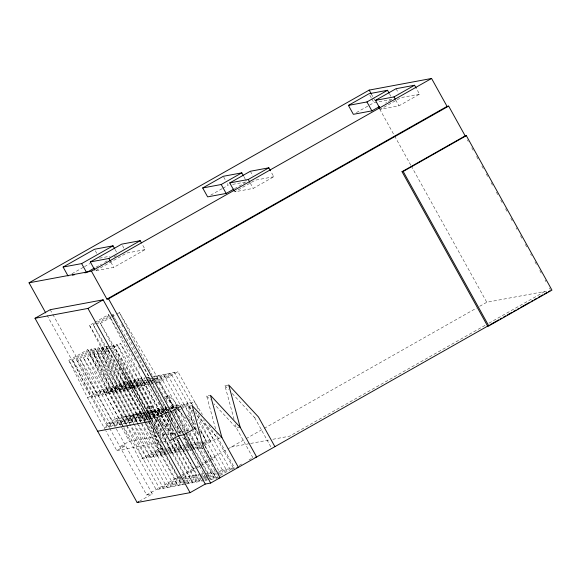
<?xml version="1.0" encoding="UTF-8"?>
<svg xmlns="http://www.w3.org/2000/svg" width="581" height="581" viewBox="0 0 581 581"><rect width="100%" height="100%" fill="white"/><g stroke="black" fill="none" stroke-linecap="round" stroke-linejoin="round"><path stroke-width="0.44" stroke-dasharray="2.9 2.18" d="M71.979 273.745L83.751 267.071M84.535 266.628L90.026 263.52M210.692 195.151L222.124 188.672M222.886 188.237L228.224 185.216L226.169 181.504M356.407 112.591L373.946 102.655L392.465 99.206L385.61 103.091M95.996 267.18L101.486 264.065M104.631 262.292L108.553 260.063M114.043 256.955L116.396 255.618M234.55 188.68L245.226 182.63M96.039 270.397L126.643 253.062L145.17 249.605L141.873 243.664M96.134 270.681L113.774 267.391L145.17 249.605M273.804 176.726L255.277 180.175L234.688 191.839L253.214 188.389L273.804 176.726L270.92 171.526M419.518 94.166L400.999 97.615L380.41 109.279L398.936 105.829L419.518 94.166L416.635 88.966M146.492 417.354L140.42 420.789L123.949 391.078L89.525 325.36L94.086 322.782M94.841 322.353L108.509 314.611L135.693 361.062M147.095 418.393L144.059 420.114L127.588 390.396L93.163 324.685L110.63 314.793M96.802 324.009L110.47 316.267M111.232 315.832L115.023 313.682M163.479 411.878L151.329 418.756L134.857 389.045L100.44 323.326L111.073 317.306M111.828 316.877L116.389 314.299M117.144 313.863L119.425 312.578L157.48 377.614L173.951 407.325L170.916 409.046M68.798 360.373L87.782 349.617L110.187 386.423L126.658 416.134L107.681 426.89L91.21 397.179L68.798 360.373L87.571 397.854L105.314 429.875M72.436 359.69L91.42 348.934L113.825 385.74L130.297 415.459L111.32 426.214L94.841 396.496L72.436 359.69L91.21 397.179L110.187 386.423L91.42 348.934M76.075 359.014L95.052 348.259L117.464 385.065L133.935 414.783L114.951 425.539L98.479 395.821L76.075 359.014L94.841 396.496L113.825 385.74L95.052 348.259M79.713 358.339L98.69 347.583L121.102 384.39L137.574 414.1L118.589 424.856L102.118 395.145L79.713 358.339L98.479 395.821L117.464 385.065L98.69 347.583M83.352 357.656L102.329 346.908L124.741 383.707L141.212 413.425L122.228 424.181L105.757 394.463L83.352 357.656L102.118 395.145L121.102 384.39L102.329 346.908M105.967 346.225L124.741 383.707L105.757 394.463L86.99 356.981L105.967 346.225L126.513 379.967M156.979 417.71L104.043 427.572L123.019 416.817L144.851 412.75L125.866 423.505L109.395 393.787L90.621 356.306L108.85 345.978M145.446 413.788L129.505 422.823L113.034 393.112L94.26 355.623L107.928 347.881M108.691 347.453L113.244 344.874L135.649 381.681L152.128 411.392L146.811 414.406M146.049 414.834L133.143 422.147L116.672 392.429L97.898 354.947L116.883 344.192L139.287 380.998L155.759 410.716L146.652 415.88M145.889 416.308L136.782 421.472L120.311 391.754L101.537 354.272L109.889 349.537M110.651 349.108L120.521 343.516L142.926 380.323L159.397 410.041L147.254 416.918M87.571 397.854L106.548 387.099L87.782 349.617M123.709 427.006L104.435 392.691L123.419 381.935L127.057 381.252L108.073 392.008L126.411 424.791M126.898 382.726L111.712 391.333L130.986 425.648M127.653 382.298L130.689 380.577L147.16 410.295L169.572 447.101L186.043 476.812L182.245 478.969M128.379 383.032L109.395 393.787L86.99 356.981M128.256 383.344L115.35 390.657L133.688 423.44M129.018 382.915L134.327 379.901L150.799 409.62L157.807 421.116M129.737 383.649L113.034 393.112L90.621 356.306M130.493 383.213L132.018 382.356L113.244 344.874M130.972 384.571L122.627 389.299L140.965 422.082M131.734 384.135L141.604 378.543L161.344 413.628M130.18 386.162L120.311 391.754L97.898 354.947M130.936 385.733L139.287 380.998L120.521 343.516M130.057 386.474L126.259 388.624L145.533 422.939M130.819 386.038L145.243 377.868L129.236 380.853M130.783 387.207L123.949 391.078L101.537 354.272M131.538 386.772L142.926 380.323L108.509 314.611M104.435 392.691L129.897 387.941L132.177 386.655M132.933 386.227L146.601 378.478M147.363 378.049L148.881 377.192L168.621 412.27M130.623 388.674L127.588 390.396L89.525 325.36M131.379 388.246L145.809 380.076M145.686 380.381L133.536 387.266L150.007 416.984L172.419 453.79L188.89 483.501L199.515 477.48M146.441 379.952L150.239 377.803M133.499 388.428L147.923 380.257M148.685 379.829L150.203 378.965L124.603 330.081M153.123 377.556L137.174 386.59L153.645 416.308L167.183 438.539M153.878 377.127L156.158 375.834L175.426 410.15M147.008 382.16L134.857 389.045L122.627 368.136M147.77 381.732L151.561 379.582M147.647 382.037L140.813 385.915L157.284 415.626L165.636 410.898M148.402 381.608L151.445 379.887M152.2 379.458L159.797 375.159L177.198 406.409M100.44 323.326L138.496 388.362L149.883 381.913M150.646 381.485L153.682 379.763M154.444 379.335L157.48 377.614M149.767 382.225L144.451 385.232L160.922 414.95L174.46 437.188M150.523 381.79L163.435 374.476L179.907 404.194L170.037 409.787M131.357 387.672L148.09 384.557L167.059 373.786L183.538 403.519L196.146 424.217M153.994 382.574L151.721 383.867L166.892 411.232M154.757 382.145L170.698 373.111L192.304 411.261M156.115 382.756L174.336 372.436L192.674 405.218M156.812 382.915L158.998 382.509L177.975 371.753L194.446 401.471L202.384 414.507M144.168 413.149L116.614 418.284L107.129 423.665L112.801 422.605M143.529 410.97L124.545 421.726L126.142 424.914M146.245 412.198L131.822 420.368L134.218 425.154M147.008 411.769L150.799 409.62L169.572 447.101L167.292 448.394M146.209 413.36L148.489 412.074L132.018 382.356L112.409 350.147M145.33 414.1L135.46 419.693L154.226 457.174L170.698 486.893L181.33 480.872M146.085 413.672L154.437 408.937L159.107 416.606M147.451 414.282L139.099 419.017L157.865 456.499L174.336 486.217L181.933 481.91M148.206 413.854L158.076 408.261L160.872 413.846M147.291 415.756L142.73 418.335L161.503 455.824L177.975 485.534L184.809 481.664M148.046 415.328L161.714 407.586M147.131 417.231L165.353 406.903L167.35 410.89M147.85 417.964L162.281 409.794M164.438 408.806L150.007 416.984L155.2 427.347M165.193 408.378L168.229 406.656M147.697 419.438L165.157 409.54M163.515 410.709L153.645 416.308L172.419 453.79L185.324 446.477M164.278 410.28L172.63 405.553L174.227 408.741M166.515 410.157L168.795 408.864M166.398 410.462L170.189 408.312M170.952 407.884L176.268 404.87L177.067 406.468M156.485 417.223L154.967 418.08L138.496 388.362M167.117 411.195L170.153 409.482M167.756 411.079L169.274 410.215M175.186 408.247L183.531 403.505L198.317 433.027M181.86 405.836L187.169 402.829L193.96 416.381M171.831 412.902L180.183 408.174M180.938 407.739L190.808 402.146L192.405 405.342M185.448 432.162L175.469 412.227L180.778 409.213M181.541 408.784L194.446 401.471L199.239 411.043M156.935 436.186L129.381 441.313L119.889 446.695L125.569 445.634L116.803 450.602L105.742 430.637M185.252 484.184L156.151 489.601L139.68 459.891L158.657 449.135L162.44 448.43L178.912 478.141L195.644 468.664M164.416 448.641L146.949 458.532L126.876 425.561M166.536 448.822L150.588 457.857L131.451 426.418M167.139 449.861L154.226 457.174L134.153 424.203M167.894 449.433L173.211 446.426L170.814 441.64M166.979 451.335L157.865 456.499L138.728 425.06M167.735 450.907L176.849 445.743L173.254 438.568M166.057 453.238L161.503 455.824L141.43 422.852M169.1 451.517L180.488 445.068L177.292 438.684M168.178 453.42L165.142 455.141L145.998 423.709M168.94 452.991L184.126 444.392M170.298 453.608L184.722 445.431M185.484 445.002L187.002 444.138M186.087 446.048L189.878 443.891M184.409 448.379L176.058 453.107L169.049 441.611M185.165 447.951L188.963 445.794M189.718 445.366L195.034 442.359L190.241 432.787M190.321 446.411L179.696 452.432L172.688 440.928M191.084 445.983L198.673 441.676L193.081 430.514M184.852 450.892L183.327 451.757L174.925 437.951M185.608 450.464L190.161 447.886M190.924 447.457L200.794 441.858M186.959 451.067L205.943 440.311L199.152 426.752M192.877 449.098L190.597 450.384L181.265 435.053M193.633 448.663L202.747 443.506M203.51 443.071L209.581 439.635L194.802 410.121M203.35 444.545L194.236 449.709L185.833 435.91M204.105 444.116L213.22 438.953L203.633 419.816M188.535 433.695L197.874 449.033L203.19 446.019M203.946 445.591L216.858 438.277L233.33 467.995L218.899 476.166M109.678 428.27L146.659 494.983L194.904 467.647M195.586 467.262L198.746 465.468M199.465 465.061L209 459.658M209.792 459.208L227.156 449.374M227.941 448.924L245.465 438.996M246.097 438.64L263.607 428.72M264.246 428.357L476.536 308.075M479.688 306.289L486.791 302.265L547.229 291.008M197.162 467.807L200.205 466.078M200.968 465.65L209.334 460.907M210.09 460.479L215.413 457.465L211.637 458.169L203.394 443.31M139.425 501.236L152.331 493.923L115.517 427.5M181.65 477.923L163.428 488.251L146.949 458.532L130.979 426.628M181.49 479.398L167.059 487.568L150.588 457.857L134.618 425.953M184.366 479.151L189.682 476.137L170.407 441.821M182.688 481.482L193.32 475.461L173.581 440.376M185.571 481.235L196.959 474.786L175.818 437.399M183.894 483.566L181.613 484.859L165.142 455.141L146.368 417.659L129.897 387.941M184.649 483.138L199.08 474.967M186.77 483.319L204.236 473.428L201.324 473.973M200.278 477.052L204.832 474.474M205.594 474.038L207.867 472.752L215.144 471.394L198.673 441.676L191.672 430.18M201.636 477.662L192.529 482.826L176.058 453.107L170.465 441.945M202.399 477.233L206.952 474.655M207.715 474.219L211.506 472.07L189.435 433.157M205.275 476.986L196.167 482.15L179.696 452.432L172.906 438.873M206.037 476.558L215.144 471.394M203.597 479.318L199.806 481.475L183.327 451.757L176.944 438.996M204.359 478.889L207.395 477.168M208.158 476.74L217.265 471.576M204.962 479.935L222.414 470.029L199.813 429.308M207.831 479.674L216.938 474.51M217.701 474.081L226.053 469.346L209.581 439.635L196.974 418.93M185.847 432.961L194.236 449.709L210.707 479.427L219.059 474.692M219.821 474.263L229.691 468.671L213.22 438.953L197.344 412.88M210.707 479.427L214.345 478.744L218.144 476.594M485.055 325.382L289.476 436.2L272.721 439.316M488.999 323.152L544.993 291.422M217.882 477.524L216.364 478.388L199.893 448.67L188.426 406.359L192.209 405.654M232.335 469.339L234.615 468.046L218.144 438.328L216.735 433.15M239.176 465.461L242.219 463.74M249.06 459.861L251.341 458.569M232.64 184.395L246.751 181.766L245.516 179.536M99.445 258.182L110.027 256.206M145.969 377.73L150.334 376.916M152.52 376.51L177.975 371.753M149.535 384.273L153.9 383.46M166.616 400.796L165.447 396.474L169.231 395.77L178.933 406.213M234.056 419.351L224.927 385.675L228.711 384.971M150.472 418.908L147.196 406.816L150.98 406.112L158.86 414.594M215.566 428.829L206.676 396.017L210.46 395.312M147.029 412.343L163.036 409.358M170.313 408.007L173.951 407.325M147.727 412.488L162.84 409.678M163.726 409.511L168.17 408.683M169.056 408.516L177.06 407.027M193.342 426.49L195.158 428.451L196.676 428.168M232.204 393.504L254.645 417.645L256.911 417.223M157.829 436.019L164.939 434.69M165.825 434.53L174.714 432.874M178.265 432.206L180.938 431.712M181.824 431.545L188.934 430.223M179.936 438.227L176.907 438.793L193.379 468.511L194.896 468.228M240.178 427.282L236.394 427.986L213.953 403.846M116.803 450.602L162.687 442.054M163.566 441.887L168.86 440.899M220.41 437.907L218.144 438.328L195.1 413.534M199.893 448.67L203.677 447.966M231.274 447.043L249.794 443.593M250.672 443.426L269.192 439.977M181.679 477.626L175.128 478.846L158.657 449.135L145.882 423.614M183.131 477.357L200.598 474.103M233.33 467.995L218.783 470.719L202.311 441.001M186.704 483.908L203.437 480.792M204.89 480.509L207.068 480.102L187.002 443.209M146.659 494.983L152.331 493.923M224.927 385.675L228.565 389.59M206.676 396.017L210.315 399.931M188.426 406.359L192.674 410.92M187.423 415.35L195.913 424.486M165.447 396.474L176.965 408.871M177.575 409.525L186.065 418.661M159.47 415.248L173.414 430.26M147.196 406.816L156.289 416.606M160.538 421.174L174.482 436.178M208.92 425.241L216.858 438.277M200.343 431.109L205.95 440.325M188.774 418.763L199.043 435.634M177.67 407.172L191.207 429.41M175.898 410.92L188.97 432.387M175.469 412.227L188.07 432.932M174.126 414.66L186.261 434.603M186.733 435.365L207.867 472.752M169.086 413.04L181.693 433.746M184.024 437.58L187.765 443.71M180.793 434.283L168.192 413.578L171.787 420.76M164.554 414.26L170.632 424.239M161.809 414.398L175.353 436.629M159.572 417.376L173.116 439.614M159.615 419.46L172.223 440.166M146.368 417.659L149.172 422.264M149.637 423.026L156.173 433.76M145.49 420.847L123.419 381.935M145.954 421.617L162.295 448.452L178.766 478.17L159.79 488.926L143.318 459.208L124.174 427.769M138.256 424.297L118.989 389.974L137.966 379.226L157.633 415.321M94.26 355.623L116.672 392.429L135.649 381.681L116.883 344.192M113.956 317.03L112.148 313.929L112.99 315.534M114.413 317.8L115.772 320.124M116.222 320.901L150.203 378.965L166.674 408.683M138.409 365.71L140.224 368.804M117.645 359.624L120.819 365.042M93.163 324.685L131.219 389.72L146.826 417.87M467.371 139.861L468.25 141.444M471.757 147.777L473.515 150.944M476.587 156.492L478.788 160.45M481.86 165.999L483.61 169.165M486.246 173.915L488.004 177.082M491.076 182.63L493.269 186.588M496.348 192.129L498.099 195.303M500.735 200.053L502.492 203.219M505.564 208.768L507.758 212.726M510.837 218.267L512.587 221.441M516.102 227.774L516.981 229.357M520.489 235.697L522.246 238.864M525.318 244.405L527.076 247.579M530.591 253.912L531.47 255.495M534.978 261.835L536.735 265.001M539.807 270.543L541.565 273.716M545.08 280.049L545.958 281.632M549.466 287.973L550.345 289.556M396.053 88.697L398.53 93.156M395.639 99.881L398.936 105.829M389.59 94.006L390.824 96.228M371.375 94.057L373.133 97.223M373.568 98.015L374.883 100.39M379.713 109.097L394.194 135.22M394.637 136.012L410.869 165.309M411.312 166.101L486.791 302.265M369.828 95.226L371.477 98.196M371.884 98.937L373.946 102.655M250.338 171.264L252.808 175.716M250.331 183.189L253.214 188.389M243.867 176.566L245.102 178.795M223.7 177.045L225.755 180.756M254.645 417.645L271.116 447.363M252.866 457.705L236.394 427.986L235.458 424.537M122.526 245.632L124.174 248.603M115.089 249.532L117.558 253.984M110.891 262.191L113.774 267.391M195.158 428.451L199.929 437.05M95.328 250.752L96.976 253.723M197.874 449.033L214.345 478.744M158.998 382.509L174.598 410.658M153.842 378.289L157.306 384.542M159.041 387.672L167.277 402.531M158.678 402.11L161.278 406.802M148.082 384.542L163.697 412.706M130.086 386.728L131.386 389.074M106.548 387.099L123.019 416.817M116.614 418.284L129.381 441.313M50.206 309.688L52.399 313.638M52.835 314.43L115.358 427.209M47.039 315.265L109.359 427.689M119.425 312.578L148.387 367.867M148.801 368.674L152.164 375.086M121.661 324.474L122.918 326.878M119.468 367.279L120.732 369.683M122.409 372.893L131.219 389.72M178.665 409.656L188.643 429.599M174.627 409.54L185.811 431.872M186.21 432.663L191.396 443.034M184.206 437.624L186.603 442.41M167.749 411.689L178.933 434.022M162.912 409.975L164.91 413.962M165.309 414.761L175.694 435.496M164.96 415.066L176.544 438.197M161.271 414.638L172.855 437.769M160.922 414.95L172.506 438.081M159.23 418.509L164.423 428.88M161.54 439.004L147.16 410.295L128.183 421.051L130.58 425.837M145.526 414.957L148.315 420.542M148.714 421.341L162.295 448.452L143.318 459.208L126.542 425.713M145.482 422.815L139.89 411.646L120.906 422.402L123.303 427.188M123.702 427.986L139.68 459.891M169.231 395.77L172.739 408.726M173.675 412.183L174.612 415.633M177.416 425.996L179.754 434.632M169.892 412.888L171.998 420.659M175.273 432.751L175.978 435.336M150.98 406.112L158.468 433.746M160.334 440.659L162.44 448.43M153.043 428.408L158.657 449.135"/><path stroke-width="0.87" d="M45.725 312.89L29.05 282.809L369.182 90.099L431.574 78.471L447.058 106.403L448.663 106.105L465.17 135.896L466.34 135.678L551.95 290.13L488.803 325.912L487.633 326.123L402.023 171.678L465.17 135.896M68.05 275.968L63.111 267.049L94.507 249.264L113.026 245.814L114.675 248.784M233.787 189.108L226.162 193.429L207.642 196.879L202.696 187.968L223.286 176.297L241.812 172.847L243.454 175.818M379.509 106.548L371.884 110.869L353.357 114.319L348.418 105.401L369 93.737L387.527 90.287L389.176 93.258M63.111 267.049L81.638 263.6L113.026 245.814M202.696 187.968L221.223 184.511L241.812 172.847M348.418 105.401L366.938 101.951L387.527 90.287M94.841 270.1L90.309 261.929L121.705 244.143L140.224 240.694L141.459 242.923M234.281 191.098L229.749 182.928L250.338 171.264L268.858 167.807L270.506 170.785M379.996 108.538L375.471 100.36L396.053 88.697L414.58 85.247L416.228 88.218M90.309 261.929L108.836 258.48L140.224 240.694M229.749 182.928L248.276 179.478L268.858 167.807M375.471 100.36L393.991 96.911L414.58 85.247M87.361 272.075L94.427 268.073M29.05 282.809L91.442 271.189L431.574 78.471M205.267 484.06L190.089 492.666L137.145 502.529L35.02 318.286L50.206 309.688L103.142 299.825L205.267 484.06L210.656 483.058L488.439 325.672M35.02 318.286L87.963 308.424L103.142 299.825M91.442 271.189L106.926 299.121L447.058 106.403M106.926 299.121L108.531 298.823L448.663 106.105M402.023 171.678L403.185 171.46L466.34 135.678M137.145 502.529L138.67 501.664M490.001 324.786L498.701 319.855M500.263 318.969L501.861 318.068M503.422 317.182L505.804 315.832M507.373 314.946L512.115 312.258M513.684 311.365L516.066 310.022M517.635 309.128L519.218 308.228M520.787 307.342L529.48 302.418M531.049 301.524L532.632 300.631M534.208 299.738L536.583 298.394M538.159 297.501L542.894 294.814M544.47 293.921L546.837 292.584M548.42 291.691L549.996 290.79M72.465 275.147L74.23 274.82M84.811 272.845L86.576 272.518L81.638 263.6M97.615 431.211L150.552 421.348M255.132 457.283L256.649 457L240.178 427.282L228.711 384.971L258.429 416.94L274.9 446.658M236.881 467.625L238.399 467.342L221.927 437.624L210.46 395.312L240.178 427.282M218.63 477.967L220.148 477.684L203.677 447.966L192.209 405.654L221.927 437.624M393.991 96.911L395.225 99.14M369.182 90.099L371.375 94.057M378.398 106.722L379.277 108.306M366.938 101.951L371.884 110.869M403.185 171.46L488.803 325.912M248.276 179.478L249.917 182.449M221.223 184.511L226.162 193.429M108.836 258.48L110.477 261.45M108.531 298.823L210.656 483.058M87.963 308.424L190.089 492.666M165.738 412.742L156.979 417.71L169.746 440.739L178.505 435.772L183.886 434.77L193.379 429.395L180.611 406.366L171.119 411.74L165.738 412.742"/></g></svg>
